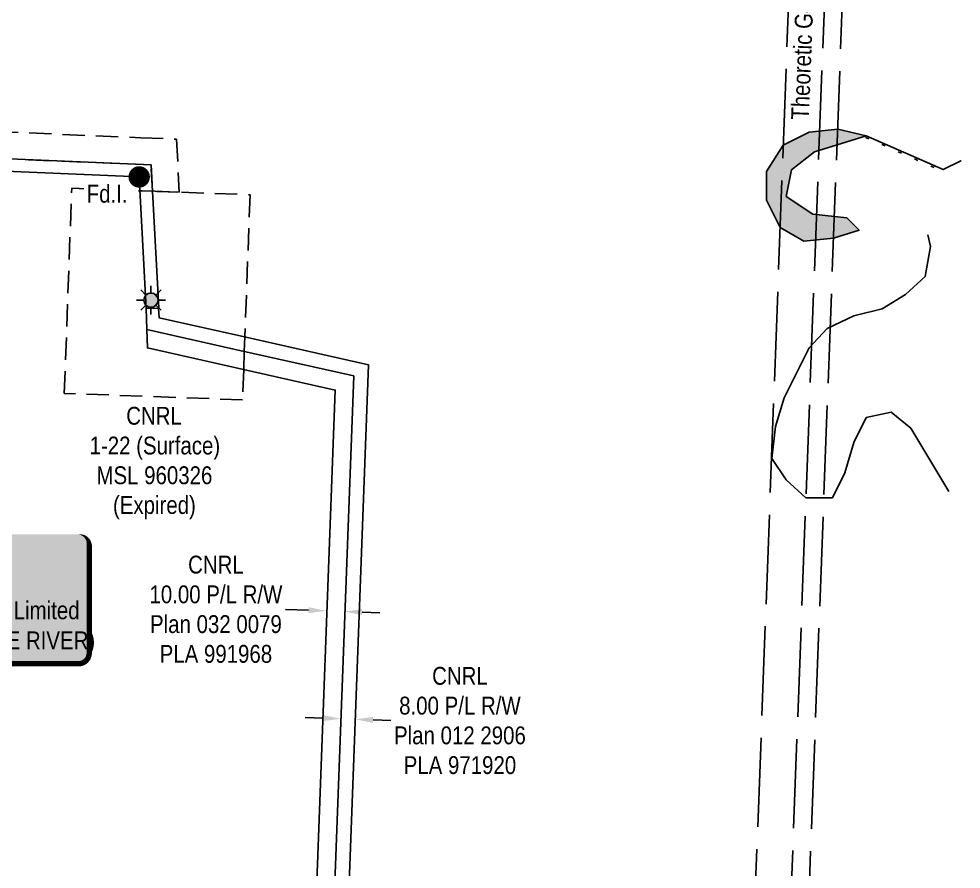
# Model space of a CAD drawing. Extents: x 334534 to 340950, y 6171582 to 6176056.
# Drawn here: x 335889 to 336417, y 6173532 to 6174008 of the extents above; entities that cross this region are included whole.
import ezdxf

# ---------------------------------------------------------------- set-up
doc = ezdxf.new("R2010")
doc.units = 0
doc.header["$LTSCALE"] = 5
doc.header["$PDSIZE"] = 0.5
for name, pattern in [('foc-ACCESSROAD', [3.75, 2.5, -1.25]), ('foc-UNSURVEYED', [12.5, 10, -2.5]), ('foc-WHEELTRACKS', [2, 0.4, -1.6])]:
    doc.linetypes.add(name, pattern=pattern)
doc.layers.get('Defpoints').update_dxf_attribs({"color": 9})
for name, color, linetype in [('C-AR', 13, 'foc-ACCESSROAD'), ('C-RW', 13, 'Continuous'), ('C-WS', 13, 'foc-ACCESSROAD'), ('C-WS-S', 13, 'Continuous'), ('CG-NOTES', 7, 'Continuous'), ('L-MON', 1, 'Continuous'), ('L-ROAD-T', 7, 'Continuous'), ('L-USEC', 7, 'foc-UNSURVEYED'), ('T-WATER', 160, 'Continuous'), ('T-WATER-H', 133, 'Continuous'), ('T-WATER-P3', 160, 'foc-WHEELTRACKS')]:
    doc.layers.add(name, color=color, linetype=linetype)
doc.layers.add('C-WS-T', color=13, linetype='Continuous', lineweight=9)
doc.styles.add('80', font='ARIALN.TTF', dxfattribs={"height": 10})
doc.styles.add('80CG', font='ARIALN.TTF', dxfattribs={"height": 10})
doc.styles.add('80L', font='ARIALN.TTF', dxfattribs={"height": 10})
doc.styles.add('foc-LtypeFont', font='ARIALN.TTF', dxfattribs={"height": 7.35})
doc.linetypes.add('foc-TOPO-flowdirection', pattern='A,20,[">",foc-LtypeFont,S=0.3,R=0,X=0,Y=-0.945],-1e-05', length=20.00001)
doc.dimstyles.new('Compass 5 000', dxfattribs={"dimscale": 5, "dimtxt": 9, "dimasz": 2, "dimexe": 0.2, "dimexo": 0.0625, "dimgap": 0.5, "dimtad": 0, "dimtih": 1, "dimtoh": 1, "dimzin": 0, "dimdsep": 46, "dimtxsty": '80CG', "dimcen": 0.1, "dimse1": 1, "dimse2": 1, "dimclrd": 256, "dimclrt": 256, "dimaunit": 1, "dimadec": 4, "dimazin": 0, "dimtfac": 0.06, "dimtofl": 0, "dimtmove": 0, "dimatfit": 1, "dimfxl": 0.2, "dimtolj": 1, "dimtzin": 0, "dimlwd": -1, "dimarcsym": 0})

# ---------------------------------------------------------------- blocks, each defined once
blk = doc.blocks.new('*U37')
h = blk.add_hatch(color=255)
edge = h.paths.add_edge_path()
edge.add_line((-166.5, -37), (166.5, -37))
edge.add_arc((166.5, -31), 6, 270, 360)
edge.add_line((172.5, -31), (172.5, 29.5))
edge.add_arc((166.5, 29.5), 6, 0, 90)
edge.add_line((166.5, 35.5), (-166.5, 35.5))
edge.add_arc((-166.5, 29.5), 6, 90, 180)
edge.add_line((-172.5, 29.5), (-172.5, -31))
edge.add_arc((-166.5, -31), 6, 180, 270)
at = {"color": 44, "flags": 128}
blk.add_lwpolyline([(-166.5, -37, 3, 3, 0), (166.5, -37, 3, 3, 0.414214), (172.5, -31, 3, 3, 0), (172.5, 29.5, 3, 0, 0.414214), (166.5, 35.5, 0, 0, 0), (-166.5, 35.5, 0, 0, 0.414214), (-172.5, 29.5, 0, 0, 0), (-172.5, -31, 0, 3, 0.414214)], format="xyseb", close=True, dxfattribs=at)
at = {"color": 44, "style": '80'}
blk.add_attdef('ENTER_TEXT_001', (-35.99, -5), '', height=10, dxfattribs=at)
blk = doc.blocks.new('*D52')
at = {"layer": 'C-WS-S', "transparency": 16777216}
for p, q in [((336059.65, 6173616.55), (336049.66, 6173616.92)), ((336087.64, 6173615.51), (336097.63, 6173615.14))]:
    blk.add_line(p, q, dxfattribs=at)
for points in [[(336059.72, 6173618.21), (336059.59, 6173614.88), (336069.65, 6173616.18)], [(336087.7, 6173617.17), (336087.57, 6173613.84), (336077.64, 6173615.88)]]:
    blk.add_solid(points, dxfattribs=at)
at = {"layer": 'Defpoints', "color": 0, "transparency": 16777216}
for p in [(336072.39, 6173690.06), (336080.39, 6173689.77), (336069.65, 6173616.18)]:
    blk.add_point(p, dxfattribs=at)
at = {"layer": 'C-WS-S', "transparency": 16777216, "insert": (336136.36, 6173615.14), "char_height": 10, "attachment_point": 5, "style": '80CG'}
blk.add_mtext('\\A1;CNRL\\P8.00 P/L R/W\\PPlan 012 2906\\PPLA 971920', dxfattribs=at)
blk = doc.blocks.new('*D53')
at = {"layer": 'C-WS-S', "transparency": 16777216}
for p, q in [((336051.5, 6173677.01), (336038.67, 6173677.48)), ((336081.47, 6173675.89), (336091.46, 6173675.52))]:
    blk.add_line(p, q, dxfattribs=at)
for points in [[(336051.56, 6173678.67), (336051.44, 6173675.34), (336061.5, 6173676.64)], [(336081.53, 6173677.56), (336081.41, 6173674.23), (336071.48, 6173676.27)]]:
    blk.add_solid(points, dxfattribs=at)
at = {"layer": 'Defpoints', "color": 0, "transparency": 16777216}
for p in [(336071.48, 6173676.27), (336058.53, 6173596.7), (336068.51, 6173596.33)]:
    blk.add_point(p, dxfattribs=at)
at = {"layer": 'C-WS-S', "transparency": 16777216, "insert": (335999.58, 6173677.48), "char_height": 10, "attachment_point": 5, "style": '80CG'}
blk.add_mtext('\\A1;CNRL\\P10.00 P/L R/W\\PPlan 032 0079\\PPLA 991968', dxfattribs=at)
blk = doc.blocks.new('GAS')
h = blk.add_hatch(color=255)
h.dxf.hatch_style = 1
edge = h.paths.add_edge_path()
edge.add_arc((0, 0), 0.9, 0, 360)
for p, q in [((-0.57, 0.57), (-1.14, 1.14)), ((0, 0.81), (0, 1.62)), ((0.57, 0.57), (1.14, 1.14)), ((-0.81, 0), (-1.62, 0)), ((1.62, 0), (0.81, 0)), ((-0.57, -0.57), (-1.14, -1.14)), ((0, -0.81), (0, -1.62)), ((1.14, -1.14), (0.57, -0.57))]:
    blk.add_line(p, q)
blk.add_circle((0, 0), 0.8)
blk = doc.blocks.new('fdia')
at = {"color": 255, "const_width": 1}
blk.add_lwpolyline([(-0.5, 0, 1), (0.5, 0, 1)], format="xyb", close=True, dxfattribs=at)
blk = doc.blocks.new('Fdiaa')
blk.add_blockref('fdia', (0, 0))
blk = doc.blocks.new('fdib')
at = {"color": 1, "const_width": 1.6}
blk.add_lwpolyline([(-0.4, 0, 1), (0.4, 0, 1)], format="xyb", close=True, dxfattribs=at)
at = {"color": 1}
blk.add_circle((0, 0), 0.8, dxfattribs=at)
blk = doc.blocks.new('Fdibb')
blk.add_blockref('fdib', (0, 0))
blk = doc.blocks.new('fdicc')
for name in ['Fdibb', 'Fdiaa']:
    blk.add_blockref(name, (0, 0))
blk = doc.blocks.new('FDI')
blk.add_blockref('fdicc', (0, 0))

msp = doc.modelspace()

# ---------------------------------------------------------------- hatches: boundary and pattern name
at = {"layer": 'T-WATER-H'}
h = msp.add_hatch(color=256, dxfattribs=at)
h.dxf.hatch_style = 1
h.paths.add_polyline_path([(336329.168, 6173883.883), (336315.867, 6173891.508), (336308.193, 6173906.854), (336308.193, 6173922.836), (336317.593, 6173937.523), (336332.164, 6173944.809), (336348.123, 6173946.583), (336364.126, 6173942.812), (336347.792, 6173937.742), (336335.161, 6173933.822), (336322.176, 6173923.834), (336319.18, 6173908.852), (336334.162, 6173898.864), (336346.286, 6173897.588), (336353.139, 6173896.867), (336360.131, 6173889.875), (336345.83, 6173885.407)])

# ---------------------------------------------------------------- linework, layer by layer
at = {"layer": 'C-AR'}
msp.add_lwpolyline([(335979.042, 6173911.22), (335963.995, 6173911.769), (335963.226, 6173926.504), (335425.587, 6173949.299), (335409.564, 6173949.979), (335388.465, 6173950.873), (335376.783, 6173951.239), (335348.684, 6173952.479), (335349.284, 6173967.463), (335364.304, 6173966.8), (335389.1, 6173965.857), (335957.501, 6173941.75), (335977.49, 6173940.925), (335979.042, 6173911.22)], close=True, dxfattribs=at)
at = {"layer": 'C-RW'}
for points in [[(335967.51, 6173846.232), (335960.424, 6173845.997), (335956.569, 6173919.774), (335956.569, 6173919.774), (335388.168, 6173943.881), (335391.516, 6173950.744), (335409.564, 6173949.979), (335425.587, 6173949.299), (335517.583, 6173945.398), (335963.226, 6173926.504), (335963.995, 6173911.769), (335967.51, 6173846.232)], [(336060.55, 6173157.828), (336042.69, 6173143.391), (335994.479, 6173146.418), (335960.177, 6173148.573), (335960.68, 6173156.561), (335979.951, 6173155.346), (335994.737, 6173154.416), (336040.108, 6173151.557), (336052.715, 6173161.747), (336065.071, 6173494.363), (336076.812, 6173808.236), (336015.326, 6173822.037), (335960.814, 6173834.273), (335960.397, 6173845.996), (335967.482, 6173846.247), (335967.678, 6173840.914), (336015.622, 6173830.158), (336085.057, 6173814.581), (336073.064, 6173494.061), (336060.55, 6173157.828)], [(336052.715, 6173161.747), (336040.108, 6173151.557), (335994.737, 6173154.416), (335979.951, 6173155.346), (335980.623, 6173165.329), (335995.059, 6173164.419), (336036.856, 6173161.782), (336042.898, 6173166.666), (336055.092, 6173494.739), (336066.451, 6173800.362), (336014.956, 6173811.898), (335961.176, 6173823.947), (335960.814, 6173834.273), (336015.326, 6173822.037), (336076.812, 6173808.236), (336065.071, 6173494.363), (336052.715, 6173161.747)]]:
    msp.add_lwpolyline(points, close=True, dxfattribs=at)
at = {"layer": 'C-WS'}
msp.add_lwpolyline([(336014.515, 6173794.871), (335914.6, 6173798.516), (335918.791, 6173913.418), (335958.224, 6173911.98), (335965.25, 6173911.723), (335980.277, 6173911.175), (336018.707, 6173909.774), (336015.801, 6173830.113), (336015.505, 6173821.992), (336015.135, 6173811.853), (336014.515, 6173794.871)], close=True, dxfattribs=at)
at = {"layer": 'L-USEC'}
for p, q in [((336330.894, 6174292.537), (336300.743, 6173488.445)), ((336350.993, 6174291.776), (336320.842, 6173487.685)), ((336360.984, 6174291.408), (336330.833, 6173487.317))]:
    msp.add_line(p, q, dxfattribs=at)
at = {"layer": 'T-WATER', "linetype": 'Continuous'}
msp.add_lwpolyline([(336329.161, 6173883.872), (336315.858, 6173891.498), (336308.182, 6173906.848), (336308.182, 6173922.832), (336317.584, 6173937.522), (336332.158, 6173944.809), (336348.12, 6173946.583), (336364.126, 6173942.812), (336347.789, 6173937.741), (336335.155, 6173933.821), (336322.168, 6173923.83), (336319.171, 6173908.846), (336334.156, 6173898.856), (336346.283, 6173897.579), (336353.137, 6173896.858), (336360.13, 6173889.865), (336345.826, 6173885.396), (336329.161, 6173883.872)], close=True, dxfattribs=at)
at = {"layer": 'T-WATER', "linetype": 'foc-TOPO-flowdirection', "flags": 128}
for points in [[(336364.126, 6173942.812), (336407.196, 6173923.887), (336417.073, 6173928.825), (336417.307, 6173928.796)], [(336410.36, 6173743.55), (336389.103, 6173778.978), (336378.113, 6173787.969), (336364.127, 6173784.972), (336357.134, 6173770.986), (336352.139, 6173754.002), (336345.147, 6173740.018), (336330.161, 6173740.018), (336319.172, 6173750.006), (336311.18, 6173761.995), (336313.178, 6173779.976), (336318.173, 6173795.961), (336332.159, 6173823.932), (336342.149, 6173834.921), (336357.134, 6173841.914), (336373.118, 6173845.91), (336386.105, 6173853.901), (336397.094, 6173863.892), (336400.091, 6173880.874), (336398.62, 6173887.388)]]:
    msp.add_lwpolyline(points, dxfattribs=at)
at = {"layer": 'T-WATER-P3'}
msp.add_line((336363.691, 6173941.944), (336406.753, 6173923.023), dxfattribs=at)

# ---------------------------------------------------------------- block references
at = {"layer": 'C-WS-S', "xscale": 4.999021550000062, "yscale": 4.999021550000062, "zscale": 4.999021550000062}
msp.add_blockref('GAS', (335963.145, 6173850.73), dxfattribs=at)
at = {"layer": 'CG-NOTES'}
ref = msp.add_blockref('*U37', (335756.096, 6173683.986), dxfattribs=dict(at, xscale=0.99981338, yscale=0.99981338, zscale=0.99981338))
ref.add_attrib('ENTER_TEXT_001', 'DTLG910005 Norbord Inc.', (335688.67, 6173705.629), dxfattribs={"layer": '0', "color": 44, "height": 9.99813, "style": '80'})
ref.add_attrib('ENTER_TEXT_002', 'FMA6900016 Weyerhaeuser Company Limited', (335636.664, 6173688.788), dxfattribs={"layer": '0', "color": 44, "height": 9.99813, "style": '80'})
ref.add_attrib('ENTER_TEXT_003', 'RTF2113394 - RTF2113399 Canadian Natural Resources Limited', (335588.959, 6173671.947), dxfattribs={"layer": '0', "color": 44, "height": 9.99813, "style": '80'})
ref.add_attrib('ENTER_TEXT_004', 'TPA 1416 DARRELL WADE SANDBOE (S. POUCE COUPE RIVER)', (335580.659, 6173655.106), dxfattribs={"layer": '0', "color": 44, "height": 9.99813, "style": '80'})
at = {"layer": 'L-MON', "xscale": 4.9990669, "yscale": 4.9990669, "zscale": 4.9990669}
msp.add_blockref('FDI', (335956.569, 6173919.774), dxfattribs=at)

# ---------------------------------------------------------------- texts
at = {"layer": 'C-WS-T', "insert": (335916.407, 6173790.952), "char_height": 9.9981, "attachment_point": 1, "style": '80L'}
msp.add_mtext_dynamic_manual_height_columns('\\pi32.91302;CNRL\\P\\pi12.36781;1-22 (Surface)\\P\\pi16.23133;MSL 960326\\P\\pi25.47242;(Expired)', width=96.01812, gutter_width=45, heights=[0], dxfattribs=at)

# ---------------------------------------------------------------- dimensions: what is measured, and where the dimension line sits
at = {"layer": 'C-WS-S'}
for base, p1, p2, angle, text, picture, middle in [((336071.477, 6173676.265), (336058.526, 6173596.702), (336068.507, 6173596.331), 357.87244, 'CNRL\\P10.00 P/L R/W\\PPlan 032 0079\\PPLA 991968', '*D53', (335999.579, 6173677.484)), ((336069.647, 6173616.176), (336080.387, 6173689.766), (336072.392, 6173690.063), 177.87239, 'CNRL\\P8.00 P/L R/W\\PPlan 012 2906\\PPLA 971920', '*D52', (336136.363, 6173615.136))]:
    dim = msp.add_linear_dim(base=base, p1=p1, p2=p2, angle=angle, text=text, dimstyle='Compass 5 000', dxfattribs=at)
    dim.commit()
    dim.dimension.update_dxf_attribs({"geometry": picture, "text_midpoint": middle, "dimtype": 161})

# ---------------------------------------------------------------- next in the draw order: texts
at = {"layer": 'L-MON', "insert": (335927.144, 6173915.363), "char_height": 9.9981, "attachment_point": 1, "style": '80L', "bg_fill": 3, "box_fill_scale": 1.15, "bg_fill_color": 256, "bg_fill_true_color": 256, "bg_fill_transparency": 0}
msp.add_mtext_dynamic_manual_height_columns('Fd.I.', width=22.04407, gutter_width=50, heights=[0], dxfattribs=at)
at = {"layer": 'L-ROAD-T', "insert": (336325.714, 6174051.902), "char_height": 9.9981, "width": 199.50956, "attachment_point": 2, "rotation": 87.85283, "style": '80L', "bg_fill": 3, "box_fill_scale": 1.2, "bg_fill_color": 256, "bg_fill_transparency": 0}
msp.add_mtext('Theoretic Government Road Allowance', dxfattribs=at)

doc.saveas('drawing.dxf')
